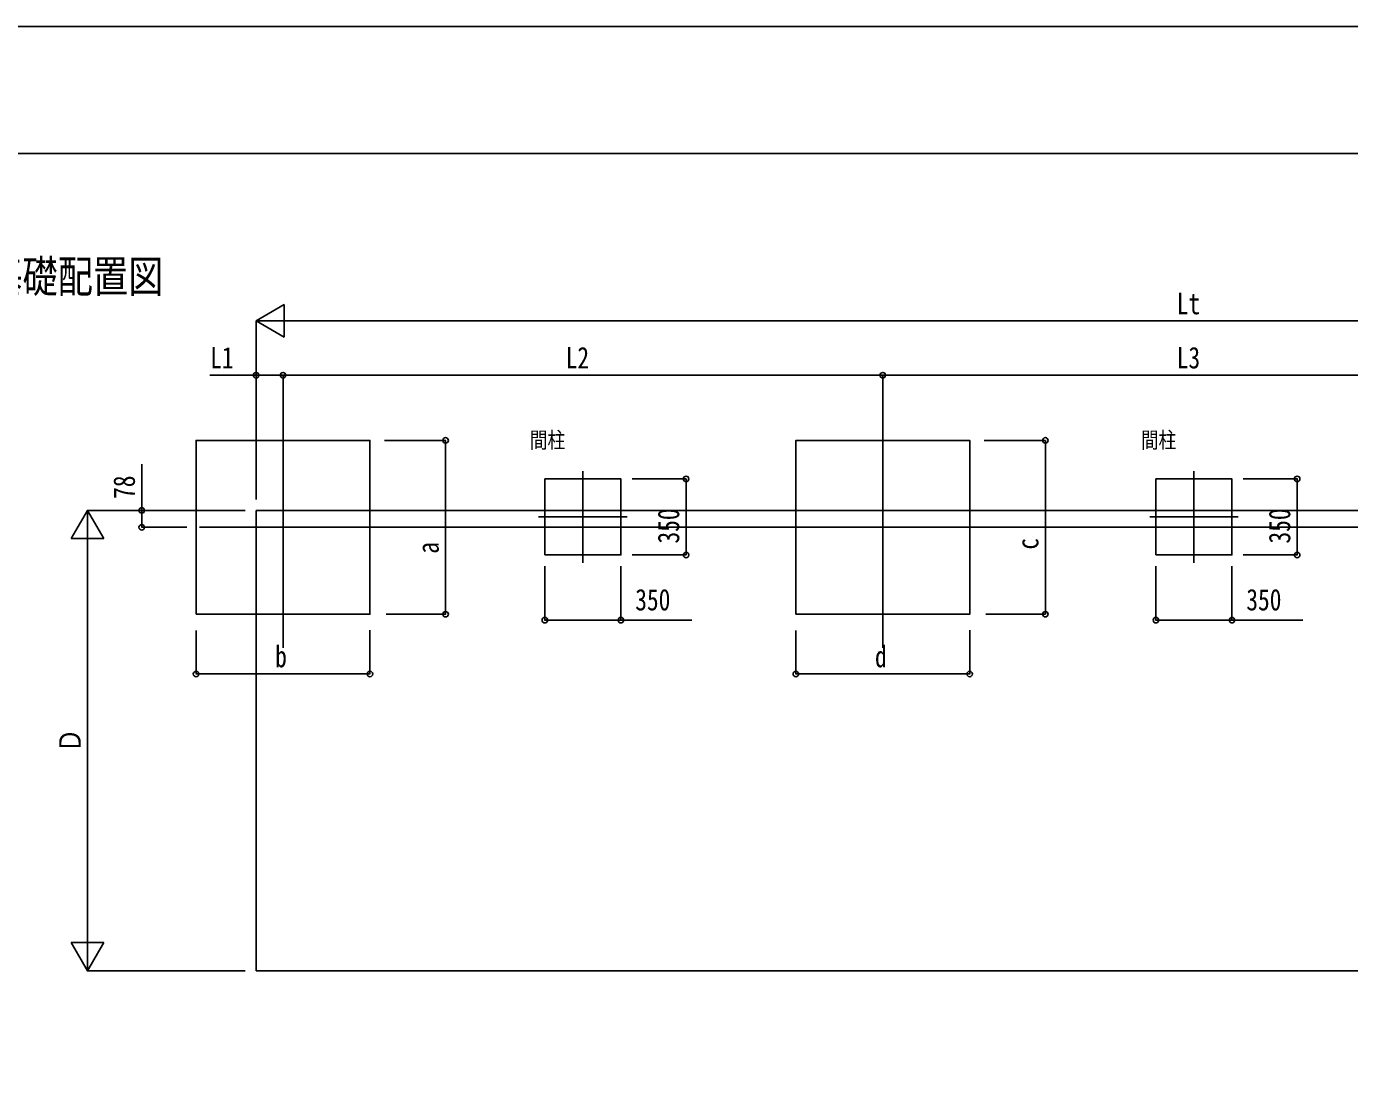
# Model space of a CAD drawing. Units: millimetres, scale not verified. Extents: x -12615 to 12615, y -8910 to 8910.
# Drawn here: x -7308 to -1219, y 4086 to 8910 of the extents above; entities that cross this region are included whole.
import ezdxf
from ezdxf.enums import TextEntityAlignment as Align

# ---------------------------------------------------------------- set-up
doc = ezdxf.new("R2010")
doc.units = ezdxf.units.MM
doc.header["$LTSCALE"] = 40
for name, color, linetype in [('0-2_USER1', 3, 'Continuous'), ('0-3_YKK_12', 2, 'Continuous'), ('0-5_YKK_A1', 4, 'Continuous'), ('0-6_YKK_D', 6, 'Continuous'), ('0-7_YKK_ZWAK', 7, 'Continuous')]:
    doc.layers.add(name, color=color, linetype=linetype)
doc.styles.add('ＭＳ ゴシック', font='')
doc.styles.get('ＭＳ ゴシック').set_extended_font_data('MS Gothic')

msp = doc.modelspace()

# ---------------------------------------------------------------- linework, layer by layer
at = {"layer": '0-3_YKK_12'}
for p, q in [((-6127.11, 7044.76), (-6127.11, 6049.59)), ((-3367.11, 7044.76), (-3367.11, 6049.59)), ((-4747.11, 6863.79), (-4747.11, 6441.16)), ((-1935.11, 6863.79), (-1935.11, 6441.16)), ((-4950.84, 6652.48), (-4543.38, 6652.48)), ((-2138.84, 6652.48), (-1731.38, 6652.48)), ((-6512.07, 6604.68), (-3192.97, 6604.68)), ((-3648.07, 6604.68), (2535.03, 6604.68))]:
    msp.add_line(p, q, dxfattribs=at)
at = {"layer": '0-5_YKK_A1'}
for p, q in [((-6251.11, 6682.48), (2380.89, 6682.48)), ((-6251.11, 6682.48), (-6251.11, 4564.1)), ((2380.89, 4564.1), (-6251.11, 4564.1))]:
    msp.add_line(p, q, dxfattribs=at)
for points in [[(-6527.11, 6204.68), (-5727.11, 6204.68), (-5727.11, 7004.68), (-6527.11, 7004.68)], [(-3767.11, 6204.68), (-2967.11, 6204.68), (-2967.11, 7004.68), (-3767.11, 7004.68)], [(-4922.11, 6477.48), (-4572.11, 6477.48), (-4572.11, 6827.48), (-4922.11, 6827.48)], [(-2110.11, 6477.48), (-1760.11, 6477.48), (-1760.11, 6827.48), (-2110.11, 6827.48)]]:
    msp.add_lwpolyline(points, close=True, dxfattribs=at)
at = {"layer": '0-6_YKK_D'}
for p, q in [((-6251.11, 7554.68), (-6121.2, 7629.68)), ((-6121.2, 7479.68), (-6121.2, 7629.68)), ((-6251.11, 6732.48), (-6251.11, 7555.68)), ((-6251.11, 7554.68), (-6121.2, 7479.68)), ((-6251.11, 7554.68), (-5991.3, 7554.68)), ((-6101.11, 7554.68), (2230.89, 7554.68)), ((-6251.11, 6732.48), (-6251.11, 7305.68)), ((-6127.11, 7045.76), (-6127.11, 7305.68)), ((-6127.11, 7045.76), (-6127.11, 7305.68)), ((-6127.11, 7304.68), (-3367.11, 7304.68)), ((-3367.11, 7044.76), (-3367.11, 7305.68)), ((-3367.11, 7044.76), (-3367.11, 7305.68)), ((-3367.11, 7304.68), (-503.11, 7304.68)), ((-5659.95, 7004.68), (-5378, 7004.68)), ((-5379, 6204.68), (-5379, 7004.68)), ((-2899.95, 7004.68), (-2618, 7004.68)), ((-2619, 6204.68), (-2619, 7004.68)), ((-4521.11, 6827.48), (-4271.11, 6827.48)), ((-4272.11, 6827.48), (-4272.11, 6477.48)), ((-1709.11, 6827.48), (-1459.11, 6827.48)), ((-1460.11, 6827.48), (-1460.11, 6477.48)), ((-7027.11, 6682.48), (-7102.11, 6552.57)), ((-6301.11, 6682.48), (-7028.11, 6682.48)), ((-7027.11, 6682.48), (-6952.11, 6552.57)), ((-7027.11, 6682.48), (-7027.11, 6422.67)), ((-6301.11, 6682.48), (-6778.11, 6682.48)), ((-6569.55, 6604.68), (-6778.11, 6604.68)), ((-7102.11, 6552.57), (-6952.11, 6552.57)), ((-7027.11, 4714.1), (-7027.11, 6532.48)), ((-4521.11, 6477.48), (-4271.11, 6477.48)), ((-1709.11, 6477.48), (-1459.11, 6477.48)), ((-4922.11, 6426.48), (-4922.11, 6176.48)), ((-4572.11, 6426.48), (-4572.11, 6176.48)), ((-2110.11, 6426.48), (-2110.11, 6176.48)), ((-1760.11, 6426.48), (-1760.11, 6176.48)), ((-5652.11, 6204.68), (-5378, 6204.68)), ((-2892.11, 6204.68), (-2618, 6204.68)), ((-6527.11, 6130.48), (-6527.11, 5928.68)), ((-5727.11, 6130.66), (-5727.11, 5928.68)), ((-3767.11, 6130.48), (-3767.11, 5928.68)), ((-2967.11, 6130.66), (-2967.11, 5928.68)), ((-6527.11, 5929.68), (-5727.11, 5929.68)), ((-3767.11, 5929.68), (-2967.11, 5929.68)), ((-7027.11, 4564.1), (-7027.11, 4823.91)), ((-7027.11, 4564.1), (-7102.11, 4694)), ((-6952.11, 4694), (-7102.11, 4694)), ((-7027.11, 4564.1), (-6952.11, 4694)), ((-6301.11, 4564.1), (-7028.11, 4564.1))]:
    msp.add_line(p, q, dxfattribs=at)
for points in [[(-6127.11, 7304.68), (-6251.11, 7304.68), (-6463.84, 7304.68)], [(-6777.11, 6604.68), (-6777.11, 6682.48), (-6777.11, 6895.88)], [(-4922.11, 6177.48), (-4572.11, 6177.48), (-4246.31, 6177.48)], [(-2110.11, 6177.48), (-1760.11, 6177.48), (-1434.31, 6177.48)]]:
    msp.add_lwpolyline(points, dxfattribs=at)
for centre in [(-6251.11, 7304.68), (-6127.11, 7304.68), (-6127.11, 7304.68), (-3367.11, 7304.68), (-3367.11, 7304.68), (-5379, 7004.68), (-2619, 7004.68), (-4272.11, 6827.48), (-1460.11, 6827.48), (-6777.11, 6682.48), (-6777.11, 6604.68), (-4272.11, 6477.48), (-1460.11, 6477.48), (-5379, 6204.68), (-2619, 6204.68), (-4922.11, 6177.48), (-4572.11, 6177.48), (-2110.11, 6177.48), (-1760.11, 6177.48), (-6527.11, 5929.68), (-5727.11, 5929.68), (-3767.11, 5929.68), (-2967.11, 5929.68)]:
    msp.add_circle(centre, 12.75, dxfattribs=at)
at = {"layer": '0-7_YKK_ZWAK'}
msp.add_line((11685.06, 8325), (-11714.94, 8325), dxfattribs=at)
msp.add_lwpolyline([(-12615, -8910), (12615, -8910), (12615, 8910), (-12615, 8910)], close=True, dxfattribs=at)

# ---------------------------------------------------------------- texts
at = {"layer": '0-2_USER1', "style": 'ＭＳ ゴシック', "width": 0.8}
for s, height, p in [('■基礎配置図', 148.5, (-7650.15, 7640.89)), ('間柱', 74.23, (-4990.97, 6947.13)), ('間柱', 74.23, (-2178.97, 6947.13))]:
    msp.add_text(s, height=height, dxfattribs=at).set_placement(p, align=Align.BOTTOM_LEFT)
at = {"layer": '0-6_YKK_D', "style": 'ＭＳ ゴシック', "width": 0.8}
for s, p in [('Lt', (-2014.31, 7555.68)), ('L1', (-6462.17, 7306.34)), ('L2', (-4826.31, 7306.34)), ('L3', (-2014.31, 7306.34)), ('350', (-4506.11, 6192.48)), ('350', (-1694.11, 6192.48)), ('b', (-6163.11, 5931.01)), ('d', (-3403.11, 5931.01))]:
    msp.add_text(s, height=98.97, dxfattribs=at).set_placement(p, align=Align.BOTTOM_LEFT)
for s, p in [('78', (-6779.11, 6735.48)), ('350', (-4274.11, 6530.08)), ('350', (-1462.11, 6530.08)), ('a', (-5380.67, 6483.16)), ('c', (-2621, 6501.71)), ('Ｄ', (-7028.11, 5569.29))]:
    msp.add_text(s, height=98.97, rotation=90, dxfattribs=at).set_placement(p, align=Align.BOTTOM_LEFT)

doc.saveas('drawing.dxf')
